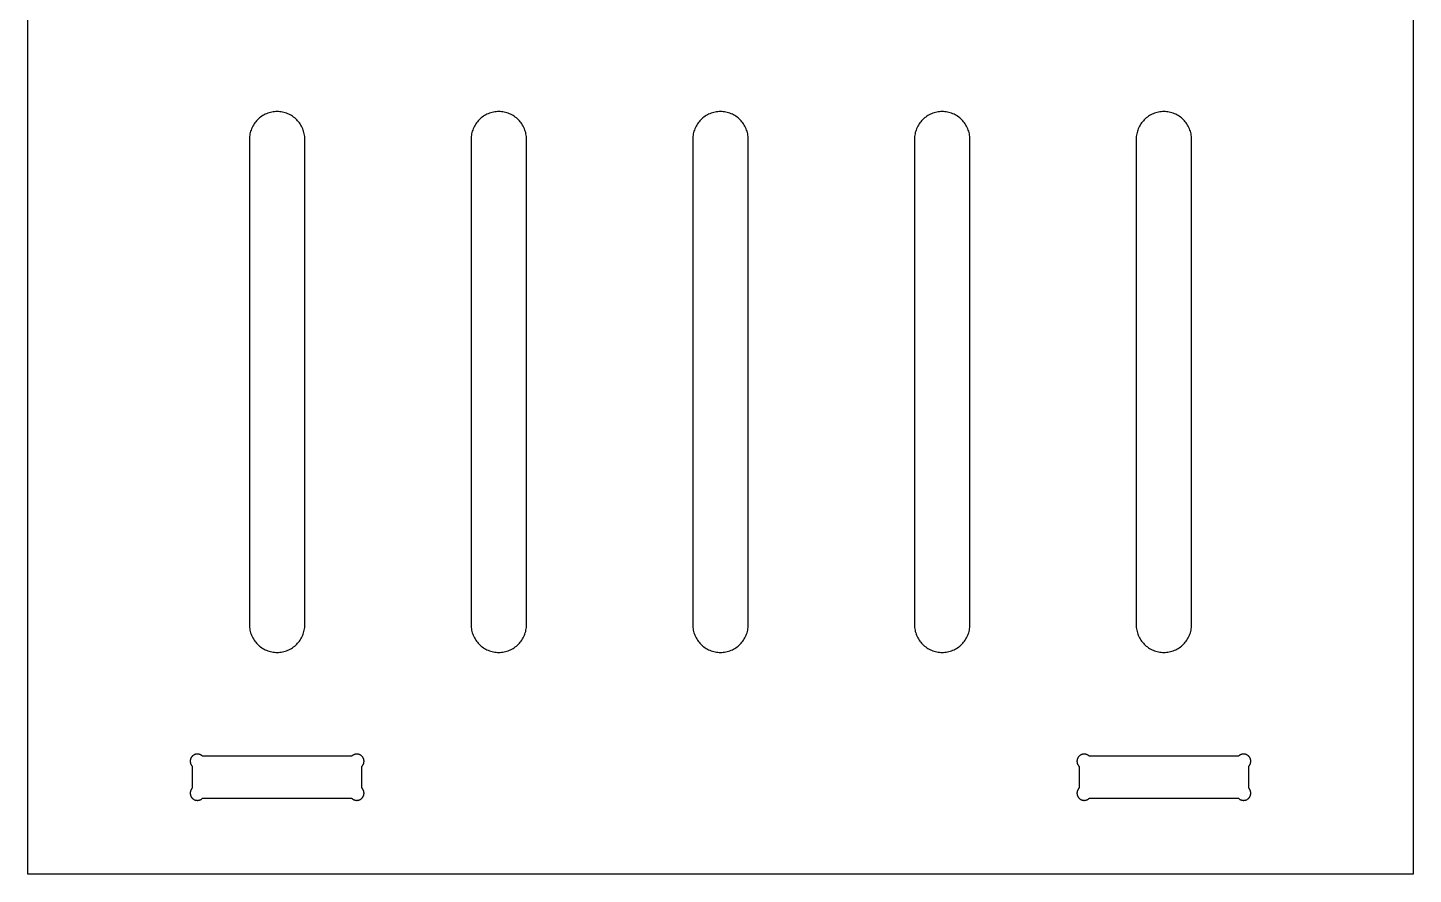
# Model space of a CAD drawing. Header units: inches. Extents: x 0 to 25, y 0 to 32.
# Drawn here: x 0 to 25, y 0 to 15.26 of the extents above; entities that cross this region are included whole.
import ezdxf

# ---------------------------------------------------------------- set-up
doc = ezdxf.new("R2010")
doc.units = ezdxf.units.IN
doc.header["$MEASUREMENT"] = 0
doc.layers.add('CUT_INSIDE', color=5, linetype='Continuous')
doc.layers.add('CUT_OUTSIDE', color=1, linetype='Continuous')

msp = doc.modelspace()

# ---------------------------------------------------------------- linework, layer by layer
at = {"layer": 'CUT_INSIDE'}
for points in [[(4.9976, 4.451), (4.9994, 4.4755), (5, 4.5), (5, 13.25), (4.9994, 13.2745), (4.9976, 13.299), (4.9946, 13.3234), (4.9904, 13.3475), (4.985, 13.3715), (4.9785, 13.3951), (4.9708, 13.4184), (4.9619, 13.4413), (4.952, 13.4638), (4.941, 13.4857), (4.9289, 13.5071), (4.9157, 13.5278), (4.9016, 13.5478), (4.8865, 13.5672), (4.8705, 13.5858), (4.8536, 13.6036), (4.8358, 13.6205), (4.8172, 13.6365), (4.7978, 13.6516), (4.7778, 13.6657), (4.7571, 13.6789), (4.7357, 13.691), (4.7138, 13.702), (4.6913, 13.7119), (4.6684, 13.7208), (4.6451, 13.7285), (4.6215, 13.735), (4.5975, 13.7404), (4.5734, 13.7446), (4.549, 13.7476), (4.5245, 13.7494), (4.5, 13.75), (4.4755, 13.7494), (4.451, 13.7476), (4.4266, 13.7446), (4.4025, 13.7404), (4.3785, 13.735), (4.3549, 13.7285), (4.3316, 13.7208), (4.3087, 13.7119), (4.2862, 13.702), (4.2643, 13.691), (4.2429, 13.6789), (4.2222, 13.6657), (4.2022, 13.6516), (4.1828, 13.6365), (4.1642, 13.6205), (4.1464, 13.6036), (4.1295, 13.5858), (4.1135, 13.5672), (4.0984, 13.5478), (4.0843, 13.5278), (4.0711, 13.5071), (4.059, 13.4857), (4.048, 13.4638), (4.0381, 13.4413), (4.0292, 13.4184), (4.0215, 13.3951), (4.015, 13.3715), (4.0096, 13.3475), (4.0054, 13.3234), (4.0024, 13.299), (4.0006, 13.2745), (4, 13.25), (4, 4.5), (4.0006, 4.4755), (4.0024, 4.451), (4.0054, 4.4266), (4.0096, 4.4025), (4.015, 4.3785), (4.0215, 4.3549), (4.0292, 4.3316), (4.0381, 4.3087), (4.048, 4.2862), (4.059, 4.2643), (4.0711, 4.2429), (4.0843, 4.2222), (4.0984, 4.2022), (4.1135, 4.1828), (4.1295, 4.1642), (4.1464, 4.1464), (4.1642, 4.1295), (4.1828, 4.1135), (4.2022, 4.0984), (4.2222, 4.0843), (4.2429, 4.0711), (4.2643, 4.059), (4.2862, 4.048), (4.3087, 4.0381), (4.3316, 4.0292), (4.3549, 4.0215), (4.3785, 4.015), (4.4025, 4.0096), (4.4266, 4.0054), (4.451, 4.0024), (4.4755, 4.0006), (4.5, 4), (4.5245, 4.0006), (4.549, 4.0024), (4.5734, 4.0054), (4.5975, 4.0096), (4.6215, 4.015), (4.6451, 4.0215), (4.6684, 4.0292), (4.6913, 4.0381), (4.7138, 4.048), (4.7357, 4.059), (4.7571, 4.0711), (4.7778, 4.0843), (4.7978, 4.0984), (4.8172, 4.1135), (4.8358, 4.1295), (4.8536, 4.1464), (4.8705, 4.1642), (4.8865, 4.1828), (4.9016, 4.2022), (4.9157, 4.2222), (4.9289, 4.2429), (4.941, 4.2643), (4.952, 4.2862), (4.9619, 4.3087), (4.9708, 4.3316), (4.9785, 4.3549), (4.985, 4.3785), (4.9904, 4.4025), (4.9946, 4.4266)], [(8.9976, 4.451), (8.9994, 4.4755), (9, 4.5), (9, 13.25), (8.9994, 13.2745), (8.9976, 13.299), (8.9946, 13.3234), (8.9904, 13.3475), (8.985, 13.3715), (8.9785, 13.3951), (8.9708, 13.4184), (8.9619, 13.4413), (8.952, 13.4638), (8.941, 13.4857), (8.9289, 13.5071), (8.9157, 13.5278), (8.9016, 13.5478), (8.8865, 13.5672), (8.8705, 13.5858), (8.8536, 13.6036), (8.8358, 13.6205), (8.8172, 13.6365), (8.7978, 13.6516), (8.7778, 13.6657), (8.7571, 13.6789), (8.7357, 13.691), (8.7138, 13.702), (8.6913, 13.7119), (8.6684, 13.7208), (8.6451, 13.7285), (8.6215, 13.735), (8.5975, 13.7404), (8.5734, 13.7446), (8.549, 13.7476), (8.5245, 13.7494), (8.5, 13.75), (8.4755, 13.7494), (8.451, 13.7476), (8.4266, 13.7446), (8.4025, 13.7404), (8.3785, 13.735), (8.3549, 13.7285), (8.3316, 13.7208), (8.3087, 13.7119), (8.2862, 13.702), (8.2643, 13.691), (8.2429, 13.6789), (8.2222, 13.6657), (8.2022, 13.6516), (8.1828, 13.6365), (8.1642, 13.6205), (8.1464, 13.6036), (8.1295, 13.5858), (8.1135, 13.5672), (8.0984, 13.5478), (8.0843, 13.5278), (8.0711, 13.5071), (8.059, 13.4857), (8.048, 13.4638), (8.0381, 13.4413), (8.0292, 13.4184), (8.0215, 13.3951), (8.015, 13.3715), (8.0096, 13.3475), (8.0054, 13.3234), (8.0024, 13.299), (8.0006, 13.2745), (8, 13.25), (8, 4.5), (8.0006, 4.4755), (8.0024, 4.451), (8.0054, 4.4266), (8.0096, 4.4025), (8.015, 4.3785), (8.0215, 4.3549), (8.0292, 4.3316), (8.0381, 4.3087), (8.048, 4.2862), (8.059, 4.2643), (8.0711, 4.2429), (8.0843, 4.2222), (8.0984, 4.2022), (8.1135, 4.1828), (8.1295, 4.1642), (8.1464, 4.1464), (8.1642, 4.1295), (8.1828, 4.1135), (8.2022, 4.0984), (8.2222, 4.0843), (8.2429, 4.0711), (8.2643, 4.059), (8.2862, 4.048), (8.3087, 4.0381), (8.3316, 4.0292), (8.3549, 4.0215), (8.3785, 4.015), (8.4025, 4.0096), (8.4266, 4.0054), (8.451, 4.0024), (8.4755, 4.0006), (8.5, 4), (8.5245, 4.0006), (8.549, 4.0024), (8.5734, 4.0054), (8.5975, 4.0096), (8.6215, 4.015), (8.6451, 4.0215), (8.6684, 4.0292), (8.6913, 4.0381), (8.7138, 4.048), (8.7357, 4.059), (8.7571, 4.0711), (8.7778, 4.0843), (8.7978, 4.0984), (8.8172, 4.1135), (8.8358, 4.1295), (8.8536, 4.1464), (8.8705, 4.1642), (8.8865, 4.1828), (8.9016, 4.2022), (8.9157, 4.2222), (8.9289, 4.2429), (8.941, 4.2643), (8.952, 4.2862), (8.9619, 4.3087), (8.9708, 4.3316), (8.9785, 4.3549), (8.985, 4.3785), (8.9904, 4.4025), (8.9946, 4.4266)], [(12.9976, 4.451), (12.9994, 4.4755), (13, 4.5), (13, 13.25), (12.9994, 13.2745), (12.9976, 13.299), (12.9946, 13.3234), (12.9904, 13.3475), (12.985, 13.3715), (12.9785, 13.3951), (12.9708, 13.4184), (12.9619, 13.4413), (12.952, 13.4638), (12.941, 13.4857), (12.9289, 13.5071), (12.9157, 13.5278), (12.9016, 13.5478), (12.8865, 13.5672), (12.8705, 13.5858), (12.8536, 13.6036), (12.8358, 13.6205), (12.8172, 13.6365), (12.7978, 13.6516), (12.7778, 13.6657), (12.7571, 13.6789), (12.7357, 13.691), (12.7138, 13.702), (12.6913, 13.7119), (12.6684, 13.7208), (12.6451, 13.7285), (12.6215, 13.735), (12.5975, 13.7404), (12.5734, 13.7446), (12.549, 13.7476), (12.5245, 13.7494), (12.5, 13.75), (12.4755, 13.7494), (12.451, 13.7476), (12.4266, 13.7446), (12.4025, 13.7404), (12.3785, 13.735), (12.3549, 13.7285), (12.3316, 13.7208), (12.3087, 13.7119), (12.2862, 13.702), (12.2643, 13.691), (12.2429, 13.6789), (12.2222, 13.6657), (12.2022, 13.6516), (12.1828, 13.6365), (12.1642, 13.6205), (12.1464, 13.6036), (12.1295, 13.5858), (12.1135, 13.5672), (12.0984, 13.5478), (12.0843, 13.5278), (12.0711, 13.5071), (12.059, 13.4857), (12.048, 13.4638), (12.0381, 13.4413), (12.0292, 13.4184), (12.0215, 13.3951), (12.015, 13.3715), (12.0096, 13.3475), (12.0054, 13.3234), (12.0024, 13.299), (12.0006, 13.2745), (12, 13.25), (12, 4.5), (12.0006, 4.4755), (12.0024, 4.451), (12.0054, 4.4266), (12.0096, 4.4025), (12.015, 4.3785), (12.0215, 4.3549), (12.0292, 4.3316), (12.0381, 4.3087), (12.048, 4.2862), (12.059, 4.2643), (12.0711, 4.2429), (12.0843, 4.2222), (12.0984, 4.2022), (12.1135, 4.1828), (12.1295, 4.1642), (12.1464, 4.1464), (12.1642, 4.1295), (12.1828, 4.1135), (12.2022, 4.0984), (12.2222, 4.0843), (12.2429, 4.0711), (12.2643, 4.059), (12.2862, 4.048), (12.3087, 4.0381), (12.3316, 4.0292), (12.3549, 4.0215), (12.3785, 4.015), (12.4025, 4.0096), (12.4266, 4.0054), (12.451, 4.0024), (12.4755, 4.0006), (12.5, 4), (12.5245, 4.0006), (12.549, 4.0024), (12.5734, 4.0054), (12.5975, 4.0096), (12.6215, 4.015), (12.6451, 4.0215), (12.6684, 4.0292), (12.6913, 4.0381), (12.7138, 4.048), (12.7357, 4.059), (12.7571, 4.0711), (12.7778, 4.0843), (12.7978, 4.0984), (12.8172, 4.1135), (12.8358, 4.1295), (12.8536, 4.1464), (12.8705, 4.1642), (12.8865, 4.1828), (12.9016, 4.2022), (12.9157, 4.2222), (12.9289, 4.2429), (12.941, 4.2643), (12.952, 4.2862), (12.9619, 4.3087), (12.9708, 4.3316), (12.9785, 4.3549), (12.985, 4.3785), (12.9904, 4.4025), (12.9946, 4.4266)], [(16.9946, 4.4266), (16.9976, 4.451), (16.9994, 4.4755), (17, 4.5), (17, 13.25), (16.9994, 13.2745), (16.9976, 13.299), (16.9946, 13.3234), (16.9904, 13.3475), (16.985, 13.3715), (16.9785, 13.3951), (16.9708, 13.4184), (16.9619, 13.4413), (16.952, 13.4638), (16.941, 13.4857), (16.9289, 13.5071), (16.9157, 13.5278), (16.9016, 13.5478), (16.8865, 13.5672), (16.8705, 13.5858), (16.8536, 13.6036), (16.8358, 13.6205), (16.8172, 13.6365), (16.7978, 13.6516), (16.7778, 13.6657), (16.7571, 13.6789), (16.7357, 13.691), (16.7138, 13.702), (16.6913, 13.7119), (16.6684, 13.7208), (16.6451, 13.7285), (16.6215, 13.735), (16.5975, 13.7404), (16.5734, 13.7446), (16.549, 13.7476), (16.5245, 13.7494), (16.5, 13.75), (16.4755, 13.7494), (16.451, 13.7476), (16.4266, 13.7446), (16.4025, 13.7404), (16.3785, 13.735), (16.3549, 13.7285), (16.3316, 13.7208), (16.3087, 13.7119), (16.2862, 13.702), (16.2643, 13.691), (16.2429, 13.6789), (16.2222, 13.6657), (16.2022, 13.6516), (16.1828, 13.6365), (16.1642, 13.6205), (16.1464, 13.6036), (16.1295, 13.5858), (16.1135, 13.5672), (16.0984, 13.5478), (16.0843, 13.5278), (16.0711, 13.5071), (16.059, 13.4857), (16.048, 13.4638), (16.0381, 13.4413), (16.0292, 13.4184), (16.0215, 13.3951), (16.015, 13.3715), (16.0096, 13.3475), (16.0054, 13.3234), (16.0024, 13.299), (16.0006, 13.2745), (16, 13.25), (16, 4.5), (16.0006, 4.4755), (16.0024, 4.451), (16.0054, 4.4266), (16.0096, 4.4025), (16.015, 4.3785), (16.0215, 4.3549), (16.0292, 4.3316), (16.0381, 4.3087), (16.048, 4.2862), (16.059, 4.2643), (16.0711, 4.2429), (16.0843, 4.2222), (16.0984, 4.2022), (16.1135, 4.1828), (16.1295, 4.1642), (16.1464, 4.1464), (16.1642, 4.1295), (16.1828, 4.1135), (16.2022, 4.0984), (16.2222, 4.0843), (16.2429, 4.0711), (16.2643, 4.059), (16.2862, 4.048), (16.3087, 4.0381), (16.3316, 4.0292), (16.3549, 4.0215), (16.3785, 4.015), (16.4025, 4.0096), (16.4266, 4.0054), (16.451, 4.0024), (16.4755, 4.0006), (16.5, 4), (16.5245, 4.0006), (16.549, 4.0024), (16.5734, 4.0054), (16.5975, 4.0096), (16.6215, 4.015), (16.6451, 4.0215), (16.6684, 4.0292), (16.6913, 4.0381), (16.7138, 4.048), (16.7357, 4.059), (16.7571, 4.0711), (16.7778, 4.0843), (16.7978, 4.0984), (16.8172, 4.1135), (16.8358, 4.1295), (16.8536, 4.1464), (16.8705, 4.1642), (16.8865, 4.1828), (16.9016, 4.2022), (16.9157, 4.2222), (16.9289, 4.2429), (16.941, 4.2643), (16.952, 4.2862), (16.9619, 4.3087), (16.9708, 4.3316), (16.9785, 4.3549), (16.985, 4.3785), (16.9904, 4.4025)], [(20.9946, 4.4266), (20.9976, 4.451), (20.9994, 4.4755), (21, 4.5), (21, 13.25), (20.9994, 13.2745), (20.9976, 13.299), (20.9946, 13.3234), (20.9904, 13.3475), (20.985, 13.3715), (20.9785, 13.3951), (20.9708, 13.4184), (20.9619, 13.4413), (20.952, 13.4638), (20.941, 13.4857), (20.9289, 13.5071), (20.9157, 13.5278), (20.9016, 13.5478), (20.8865, 13.5672), (20.8705, 13.5858), (20.8536, 13.6036), (20.8358, 13.6205), (20.8172, 13.6365), (20.7978, 13.6516), (20.7778, 13.6657), (20.7571, 13.6789), (20.7357, 13.691), (20.7138, 13.702), (20.6913, 13.7119), (20.6684, 13.7208), (20.6451, 13.7285), (20.6215, 13.735), (20.5975, 13.7404), (20.5734, 13.7446), (20.549, 13.7476), (20.5245, 13.7494), (20.5, 13.75), (20.4755, 13.7494), (20.451, 13.7476), (20.4266, 13.7446), (20.4025, 13.7404), (20.3785, 13.735), (20.3549, 13.7285), (20.3316, 13.7208), (20.3087, 13.7119), (20.2862, 13.702), (20.2643, 13.691), (20.2429, 13.6789), (20.2222, 13.6657), (20.2022, 13.6516), (20.1828, 13.6365), (20.1642, 13.6205), (20.1464, 13.6036), (20.1295, 13.5858), (20.1135, 13.5672), (20.0984, 13.5478), (20.0843, 13.5278), (20.0711, 13.5071), (20.059, 13.4857), (20.048, 13.4638), (20.0381, 13.4413), (20.0292, 13.4184), (20.0215, 13.3951), (20.015, 13.3715), (20.0096, 13.3475), (20.0054, 13.3234), (20.0024, 13.299), (20.0006, 13.2745), (20, 13.25), (20, 4.5), (20.0006, 4.4755), (20.0024, 4.451), (20.0054, 4.4266), (20.0096, 4.4025), (20.015, 4.3785), (20.0215, 4.3549), (20.0292, 4.3316), (20.0381, 4.3087), (20.048, 4.2862), (20.059, 4.2643), (20.0711, 4.2429), (20.0843, 4.2222), (20.0984, 4.2022), (20.1135, 4.1828), (20.1295, 4.1642), (20.1464, 4.1464), (20.1642, 4.1295), (20.1828, 4.1135), (20.2022, 4.0984), (20.2222, 4.0843), (20.2429, 4.0711), (20.2643, 4.059), (20.2862, 4.048), (20.3087, 4.0381), (20.3316, 4.0292), (20.3549, 4.0215), (20.3785, 4.015), (20.4025, 4.0096), (20.4266, 4.0054), (20.451, 4.0024), (20.4755, 4.0006), (20.5, 4), (20.5245, 4.0006), (20.549, 4.0024), (20.5734, 4.0054), (20.5975, 4.0096), (20.6215, 4.015), (20.6451, 4.0215), (20.6684, 4.0292), (20.6913, 4.0381), (20.7138, 4.048), (20.7357, 4.059), (20.7571, 4.0711), (20.7778, 4.0843), (20.7978, 4.0984), (20.8172, 4.1135), (20.8358, 4.1295), (20.8536, 4.1464), (20.8705, 4.1642), (20.8865, 4.1828), (20.9016, 4.2022), (20.9157, 4.2222), (20.9289, 4.2429), (20.941, 4.2643), (20.952, 4.2862), (20.9619, 4.3087), (20.9708, 4.3316), (20.9785, 4.3549), (20.985, 4.3785), (20.9904, 4.4025)], [(3.1492, 2.1339), (3.1444, 2.1381), (3.1394, 2.142), (3.1341, 2.1457), (3.1288, 2.1491), (3.1232, 2.1522), (3.1175, 2.1551), (3.1117, 2.1577), (3.1057, 2.16), (3.0997, 2.162), (3.0935, 2.1637), (3.0873, 2.1651), (3.081, 2.1662), (3.0747, 2.167), (3.0683, 2.1674), (3.0619, 2.1676), (3.0555, 2.1674), (3.0492, 2.167), (3.0428, 2.1662), (3.0366, 2.1651), (3.0303, 2.1637), (3.0242, 2.162), (3.0181, 2.16), (3.0122, 2.1577), (3.0063, 2.1551), (3.0006, 2.1522), (2.9951, 2.1491), (2.9897, 2.1457), (2.9845, 2.142), (2.9795, 2.1381), (2.9746, 2.1339), (2.97, 2.1295), (2.9656, 2.1249), (2.9614, 2.12), (2.9575, 2.115), (2.9538, 2.1098), (2.9504, 2.1044), (2.9473, 2.0989), (2.9444, 2.0932), (2.9418, 2.0873), (2.9395, 2.0814), (2.9375, 2.0753), (2.9358, 2.0692), (2.9344, 2.0629), (2.9333, 2.0567), (2.9325, 2.0503), (2.9321, 2.044), (2.9319, 2.0376), (2.9321, 2.0312), (2.9325, 2.0248), (2.9333, 2.0185), (2.9344, 2.0122), (2.9358, 2.006), (2.9375, 1.9998), (2.9395, 1.9938), (2.9418, 1.9878), (2.9444, 1.982), (2.9473, 1.9763), (2.9504, 1.9707), (2.9538, 1.9654), (2.9575, 1.9601), (2.9614, 1.9551), (2.9656, 1.9503), (2.97, 1.9457), (2.97, 1.5543), (2.9656, 1.5497), (2.9614, 1.5449), (2.9575, 1.5399), (2.9538, 1.5346), (2.9504, 1.5293), (2.9473, 1.5237), (2.9444, 1.518), (2.9418, 1.5122), (2.9395, 1.5062), (2.9375, 1.5002), (2.9358, 1.494), (2.9344, 1.4878), (2.9333, 1.4815), (2.9325, 1.4752), (2.9321, 1.4688), (2.9319, 1.4624), (2.9321, 1.456), (2.9325, 1.4497), (2.9333, 1.4433), (2.9344, 1.4371), (2.9358, 1.4308), (2.9375, 1.4247), (2.9395, 1.4186), (2.9418, 1.4127), (2.9444, 1.4068), (2.9473, 1.4011), (2.9504, 1.3956), (2.9538, 1.3902), (2.9575, 1.385), (2.9614, 1.38), (2.9656, 1.3751), (2.97, 1.3705), (2.9746, 1.3661), (2.9795, 1.3619), (2.9845, 1.358), (2.9897, 1.3543), (2.9951, 1.3509), (3.0006, 1.3478), (3.0063, 1.3449), (3.0122, 1.3423), (3.0181, 1.34), (3.0242, 1.338), (3.0303, 1.3363), (3.0366, 1.3349), (3.0428, 1.3338), (3.0492, 1.333), (3.0555, 1.3326), (3.0619, 1.3324), (3.0683, 1.3326), (3.0747, 1.333), (3.081, 1.3338), (3.0873, 1.3349), (3.0935, 1.3363), (3.0997, 1.338), (3.1057, 1.34), (3.1117, 1.3423), (3.1175, 1.3449), (3.1232, 1.3478), (3.1288, 1.3509), (3.1341, 1.3543), (3.1394, 1.358), (3.1444, 1.3619), (3.1492, 1.3661), (3.1538, 1.3705), (5.8462, 1.3705), (5.8508, 1.3661), (5.8556, 1.3619), (5.8606, 1.358), (5.8659, 1.3543), (5.8712, 1.3509), (5.8768, 1.3478), (5.8825, 1.3449), (5.8883, 1.3423), (5.8943, 1.34), (5.9003, 1.338), (5.9065, 1.3363), (5.9127, 1.3349), (5.919, 1.3338), (5.9253, 1.333), (5.9317, 1.3326), (5.9381, 1.3324), (5.9445, 1.3326), (5.9508, 1.333), (5.9572, 1.3338), (5.9634, 1.3349), (5.9697, 1.3363), (5.9758, 1.338), (5.9819, 1.34), (5.9878, 1.3423), (5.9937, 1.3449), (5.9994, 1.3478), (6.0049, 1.3509), (6.0103, 1.3543), (6.0155, 1.358), (6.0205, 1.3619), (6.0254, 1.3661), (6.03, 1.3705), (6.0344, 1.3751), (6.0386, 1.38), (6.0425, 1.385), (6.0462, 1.3902), (6.0496, 1.3956), (6.0527, 1.4011), (6.0556, 1.4068), (6.0582, 1.4127), (6.0605, 1.4186), (6.0625, 1.4247), (6.0642, 1.4308), (6.0656, 1.4371), (6.0667, 1.4433), (6.0675, 1.4497), (6.0679, 1.456), (6.0681, 1.4624), (6.0679, 1.4688), (6.0675, 1.4752), (6.0667, 1.4815), (6.0656, 1.4878), (6.0642, 1.494), (6.0625, 1.5002), (6.0605, 1.5062), (6.0582, 1.5122), (6.0556, 1.518), (6.0527, 1.5237), (6.0496, 1.5293), (6.0462, 1.5346), (6.0425, 1.5399), (6.0386, 1.5449), (6.0344, 1.5497), (6.03, 1.5543), (6.03, 1.9457), (6.0344, 1.9503), (6.0386, 1.9551), (6.0425, 1.9601), (6.0462, 1.9654), (6.0496, 1.9707), (6.0527, 1.9763), (6.0556, 1.982), (6.0582, 1.9878), (6.0605, 1.9938), (6.0625, 1.9998), (6.0642, 2.006), (6.0656, 2.0122), (6.0667, 2.0185), (6.0675, 2.0248), (6.0679, 2.0312), (6.0681, 2.0376), (6.0679, 2.044), (6.0675, 2.0503), (6.0667, 2.0567), (6.0656, 2.0629), (6.0642, 2.0692), (6.0625, 2.0753), (6.0605, 2.0814), (6.0582, 2.0873), (6.0556, 2.0932), (6.0527, 2.0989), (6.0496, 2.1044), (6.0462, 2.1098), (6.0425, 2.115), (6.0386, 2.12), (6.0344, 2.1249), (6.03, 2.1295), (6.0254, 2.1339), (6.0205, 2.1381), (6.0155, 2.142), (6.0103, 2.1457), (6.0049, 2.1491), (5.9994, 2.1522), (5.9937, 2.1551), (5.9878, 2.1577), (5.9819, 2.16), (5.9758, 2.162), (5.9697, 2.1637), (5.9634, 2.1651), (5.9572, 2.1662), (5.9508, 2.167), (5.9445, 2.1674), (5.9381, 2.1676), (5.9317, 2.1674), (5.9253, 2.167), (5.919, 2.1662), (5.9127, 2.1651), (5.9065, 2.1637), (5.9003, 2.162), (5.8943, 2.16), (5.8883, 2.1577), (5.8825, 2.1551), (5.8768, 2.1522), (5.8712, 2.1491), (5.8659, 2.1457), (5.8606, 2.142), (5.8556, 2.1381), (5.8508, 2.1339), (5.8462, 2.1295), (3.1538, 2.1295)], [(22.0344, 1.9503), (22.0386, 1.9551), (22.0425, 1.9601), (22.0462, 1.9654), (22.0496, 1.9707), (22.0527, 1.9763), (22.0556, 1.982), (22.0582, 1.9878), (22.0605, 1.9938), (22.0625, 1.9998), (22.0642, 2.006), (22.0656, 2.0122), (22.0667, 2.0185), (22.0675, 2.0248), (22.0679, 2.0312), (22.0681, 2.0376), (22.0679, 2.044), (22.0675, 2.0503), (22.0667, 2.0567), (22.0656, 2.0629), (22.0642, 2.0692), (22.0625, 2.0753), (22.0605, 2.0814), (22.0582, 2.0873), (22.0556, 2.0932), (22.0527, 2.0989), (22.0496, 2.1044), (22.0462, 2.1098), (22.0425, 2.115), (22.0386, 2.12), (22.0344, 2.1249), (22.03, 2.1295), (22.0254, 2.1339), (22.0205, 2.1381), (22.0155, 2.142), (22.0103, 2.1457), (22.0049, 2.1491), (21.9994, 2.1522), (21.9937, 2.1551), (21.9878, 2.1577), (21.9819, 2.16), (21.9758, 2.162), (21.9697, 2.1637), (21.9634, 2.1651), (21.9572, 2.1662), (21.9508, 2.167), (21.9445, 2.1674), (21.9381, 2.1676), (21.9317, 2.1674), (21.9253, 2.167), (21.919, 2.1662), (21.9127, 2.1651), (21.9065, 2.1637), (21.9003, 2.162), (21.8943, 2.16), (21.8883, 2.1577), (21.8825, 2.1551), (21.8768, 2.1522), (21.8712, 2.1491), (21.8659, 2.1457), (21.8606, 2.142), (21.8556, 2.1381), (21.8508, 2.1339), (21.8462, 2.1295), (19.1538, 2.1295), (19.1492, 2.1339), (19.1444, 2.1381), (19.1394, 2.142), (19.1341, 2.1457), (19.1288, 2.1491), (19.1232, 2.1522), (19.1175, 2.1551), (19.1117, 2.1577), (19.1057, 2.16), (19.0997, 2.162), (19.0935, 2.1637), (19.0873, 2.1651), (19.081, 2.1662), (19.0747, 2.167), (19.0683, 2.1674), (19.0619, 2.1676), (19.0555, 2.1674), (19.0492, 2.167), (19.0428, 2.1662), (19.0366, 2.1651), (19.0303, 2.1637), (19.0242, 2.162), (19.0181, 2.16), (19.0122, 2.1577), (19.0063, 2.1551), (19.0006, 2.1522), (18.9951, 2.1491), (18.9897, 2.1457), (18.9845, 2.142), (18.9795, 2.1381), (18.9746, 2.1339), (18.97, 2.1295), (18.9656, 2.1249), (18.9614, 2.12), (18.9575, 2.115), (18.9538, 2.1098), (18.9504, 2.1044), (18.9473, 2.0989), (18.9444, 2.0932), (18.9418, 2.0873), (18.9395, 2.0814), (18.9375, 2.0753), (18.9358, 2.0692), (18.9344, 2.0629), (18.9333, 2.0567), (18.9325, 2.0503), (18.9321, 2.044), (18.9319, 2.0376), (18.9321, 2.0312), (18.9325, 2.0248), (18.9333, 2.0185), (18.9344, 2.0122), (18.9358, 2.006), (18.9375, 1.9998), (18.9395, 1.9938), (18.9418, 1.9878), (18.9444, 1.982), (18.9473, 1.9763), (18.9504, 1.9707), (18.9538, 1.9654), (18.9575, 1.9601), (18.9614, 1.9551), (18.9656, 1.9503), (18.97, 1.9457), (18.97, 1.5543), (18.9656, 1.5497), (18.9614, 1.5449), (18.9575, 1.5399), (18.9538, 1.5346), (18.9504, 1.5293), (18.9473, 1.5237), (18.9444, 1.518), (18.9418, 1.5122), (18.9395, 1.5062), (18.9375, 1.5002), (18.9358, 1.494), (18.9344, 1.4878), (18.9333, 1.4815), (18.9325, 1.4752), (18.9321, 1.4688), (18.9319, 1.4624), (18.9321, 1.456), (18.9325, 1.4497), (18.9333, 1.4433), (18.9344, 1.4371), (18.9358, 1.4308), (18.9375, 1.4247), (18.9395, 1.4186), (18.9418, 1.4127), (18.9444, 1.4068), (18.9473, 1.4011), (18.9504, 1.3956), (18.9538, 1.3902), (18.9575, 1.385), (18.9614, 1.38), (18.9656, 1.3751), (18.97, 1.3705), (18.9746, 1.3661), (18.9795, 1.3619), (18.9845, 1.358), (18.9897, 1.3543), (18.9951, 1.3509), (19.0006, 1.3478), (19.0063, 1.3449), (19.0122, 1.3423), (19.0181, 1.34), (19.0242, 1.338), (19.0303, 1.3363), (19.0366, 1.3349), (19.0428, 1.3338), (19.0492, 1.333), (19.0555, 1.3326), (19.0619, 1.3324), (19.0683, 1.3326), (19.0747, 1.333), (19.081, 1.3338), (19.0873, 1.3349), (19.0935, 1.3363), (19.0997, 1.338), (19.1057, 1.34), (19.1117, 1.3423), (19.1175, 1.3449), (19.1232, 1.3478), (19.1288, 1.3509), (19.1341, 1.3543), (19.1394, 1.358), (19.1444, 1.3619), (19.1492, 1.3661), (19.1538, 1.3705), (21.8462, 1.3705), (21.8508, 1.3661), (21.8556, 1.3619), (21.8606, 1.358), (21.8659, 1.3543), (21.8712, 1.3509), (21.8768, 1.3478), (21.8825, 1.3449), (21.8883, 1.3423), (21.8943, 1.34), (21.9003, 1.338), (21.9065, 1.3363), (21.9127, 1.3349), (21.919, 1.3338), (21.9253, 1.333), (21.9317, 1.3326), (21.9381, 1.3324), (21.9445, 1.3326), (21.9508, 1.333), (21.9572, 1.3338), (21.9634, 1.3349), (21.9697, 1.3363), (21.9758, 1.338), (21.9819, 1.34), (21.9878, 1.3423), (21.9937, 1.3449), (21.9994, 1.3478), (22.0049, 1.3509), (22.0103, 1.3543), (22.0155, 1.358), (22.0205, 1.3619), (22.0254, 1.3661), (22.03, 1.3705), (22.0344, 1.3751), (22.0386, 1.38), (22.0425, 1.385), (22.0462, 1.3902), (22.0496, 1.3956), (22.0527, 1.4011), (22.0556, 1.4068), (22.0582, 1.4127), (22.0605, 1.4186), (22.0625, 1.4247), (22.0642, 1.4308), (22.0656, 1.4371), (22.0667, 1.4433), (22.0675, 1.4497), (22.0679, 1.456), (22.0681, 1.4624), (22.0679, 1.4688), (22.0675, 1.4752), (22.0667, 1.4815), (22.0656, 1.4878), (22.0642, 1.494), (22.0625, 1.5002), (22.0605, 1.5062), (22.0582, 1.5122), (22.0556, 1.518), (22.0527, 1.5237), (22.0496, 1.5293), (22.0462, 1.5346), (22.0425, 1.5399), (22.0386, 1.5449), (22.0344, 1.5497), (22.03, 1.5543), (22.03, 1.9457)]]:
    msp.add_lwpolyline(points, close=True, dxfattribs=at)
at = {"layer": 'CUT_OUTSIDE'}
msp.add_lwpolyline([(25, 0), (0, 0), (0, 32), (25, 32)], close=True, dxfattribs=at)

doc.saveas('drawing.dxf')
